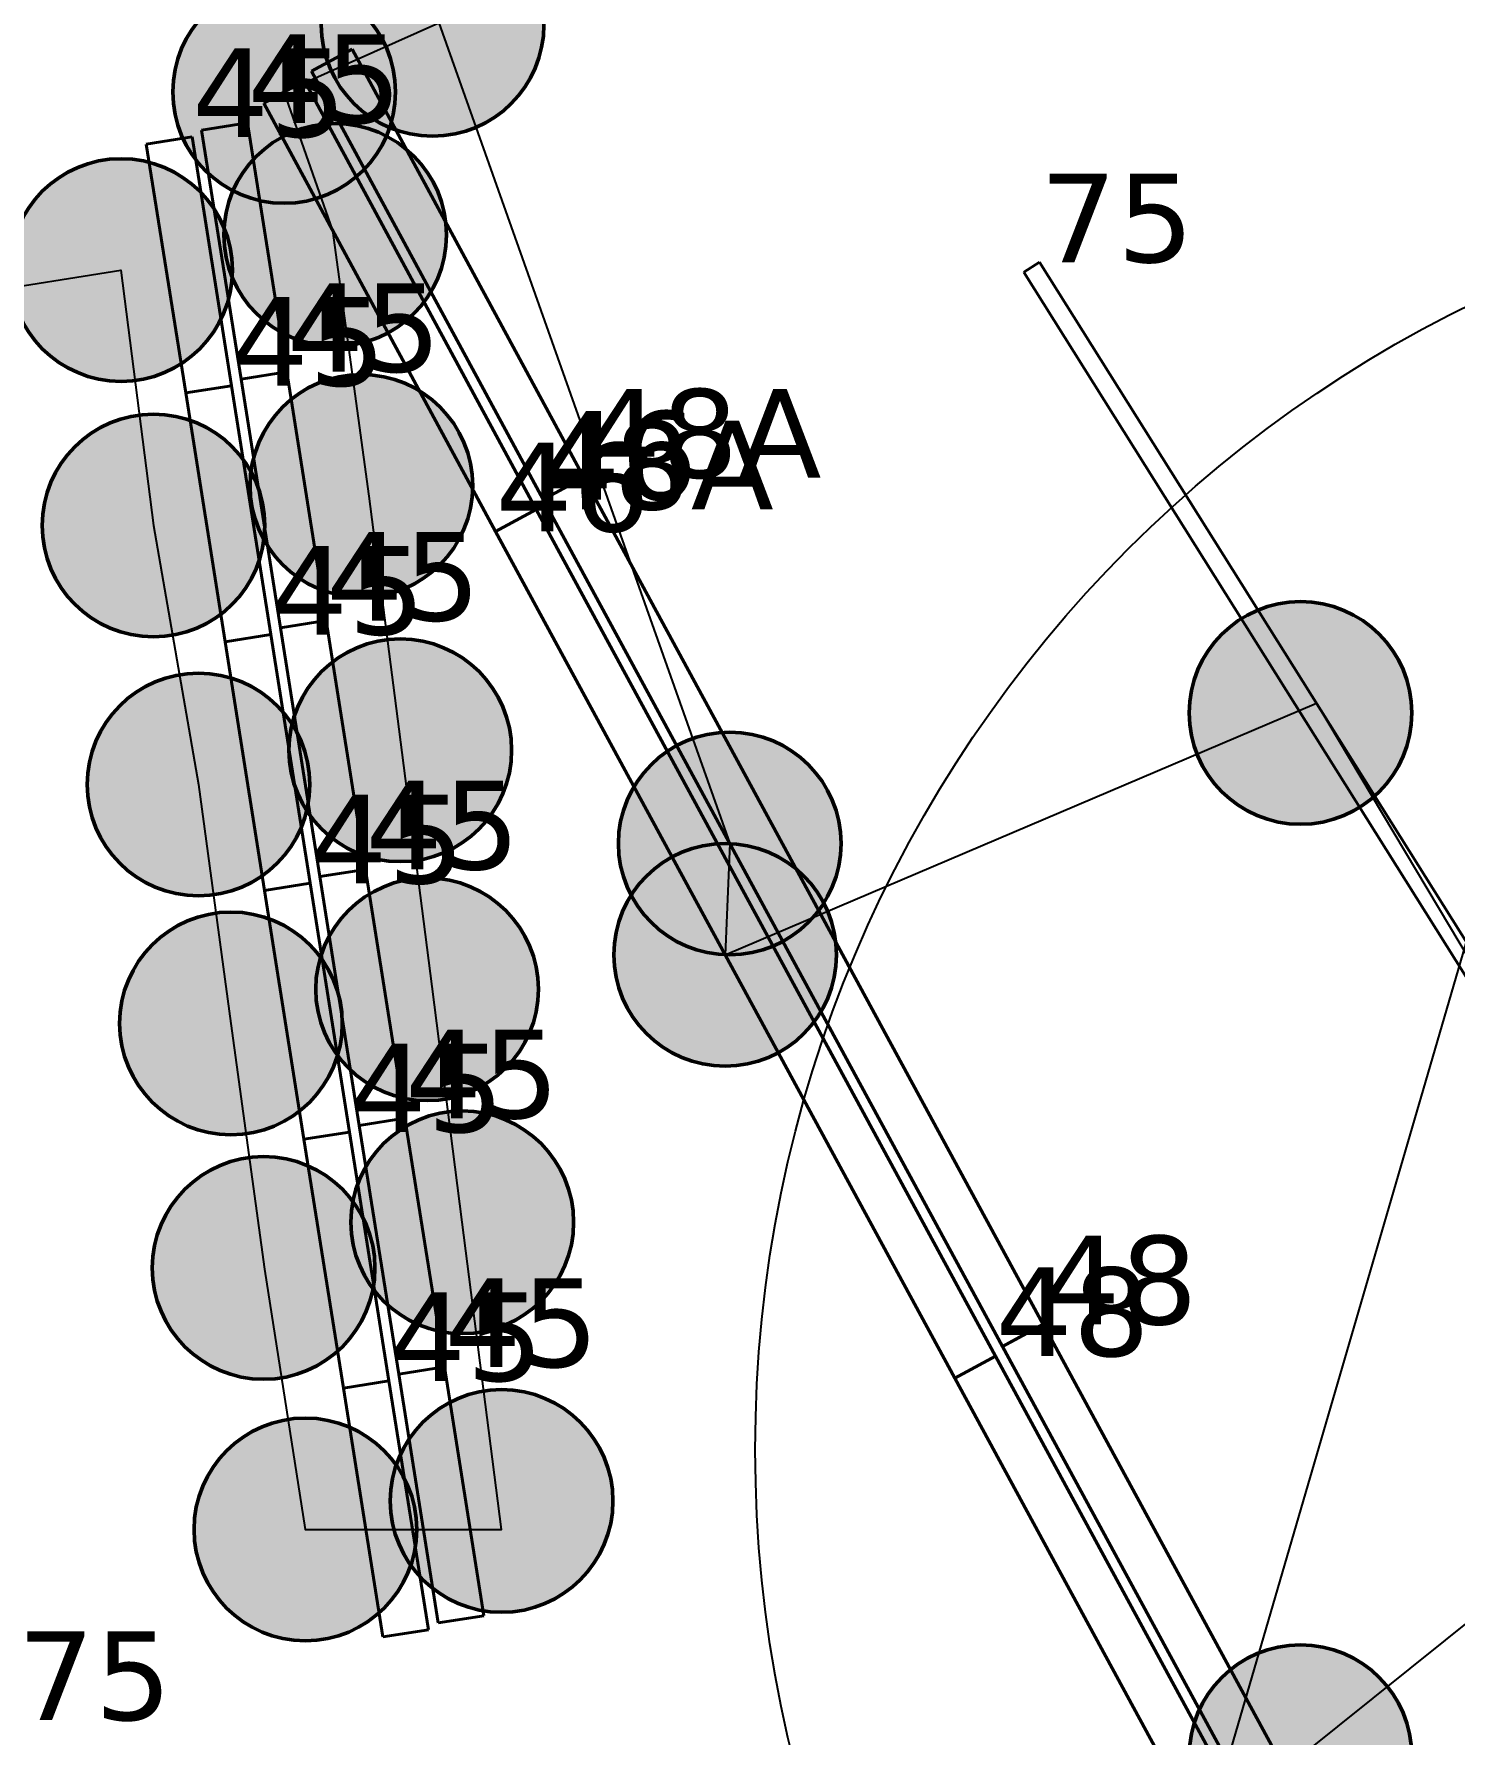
# Model space of a CAD drawing. Header units: millimetres. Extents: x -243740 to 150609, y -473655 to -165121.
# Drawn here: x 9082 to 11970, y -316243 to -312786 of the extents above; entities that cross this region are included whole.
import ezdxf

# ---------------------------------------------------------------- set-up
doc = ezdxf.new("R2010")
doc.units = ezdxf.units.MM
doc.layers.add('_Гр.ЩД-1C.10.4.I10.1', color=6, linetype='Continuous')
for name, color, linetype, lineweight in [('_освещение_dali', 3, 'Continuous', 50), ('DLX_FL1_LUM 122', 1, 'Continuous', 40), ('DLX_FL1_LUM 222', 5, 'Continuous', 40), ('DLX_LUM 17', 5, 'Continuous', 40), ('DLX_LUM 3', 5, 'Continuous', 40), ('DLX_LUM 5', 5, 'Continuous', 40)]:
    doc.layers.add(name, color=color, linetype=linetype, lineweight=lineweight)
doc.styles.add('TableTextStyle', font='')
doc.styles.get('TableTextStyle').set_extended_font_data('VERDANA.TTF')
doc.linetypes.add('Truba', pattern='A,3e-05,[4,MSH_7,S=1,R=0,X=0,Y=0],-3.022072', length=3.022102)

# ---------------------------------------------------------------- blocks, each defined once
blk = doc.blocks.new('A$Caabd1818')
at = {"layer": 'DLX_FL1_LUM 122'}
for points in [[(6147.1, 83789.3, 0), (6229.7, 83834.1, 0)], [(6229.7, 83834.1, 0), (6147.1, 83789.3, 0)], [(6229.7, 83834.1, 0), (6147.1, 83789.3, 0)], [(6147.1, 83789.3, 0), (6229.7, 83834.1, 0)], [(6229.7, 83834.1, 0), (6229.7, 83834.1, 0)], [(6229.7, 83834.1, 0), (7163.2, 82113, 0)], [(7163.2, 82113, 0), (6229.7, 83834.1, 0)], [(6229.7, 83834.1, 0), (6229.7, 83834.1, 0)], [(7163.2, 82113, 0), (6229.7, 83834.1, 0)], [(6229.7, 83834.1, 0), (7163.2, 82113, 0)], [(7080.6, 82068.2, 0), (6147.1, 83789.3, 0)], [(6147.1, 83789.3, 0), (6147.1, 83789.3, 0)], [(6147.1, 83789.3, 0), (7080.6, 82068.2, 0)], [(6147.1, 83789.3, 0), (6147.1, 83789.3, 0)], [(6147.1, 83789.3, 0), (7080.6, 82068.2, 0)], [(7080.6, 82068.2, 0), (6147.1, 83789.3, 0)], [(6050.2, 83724.7, 0), (6132.8, 83769.6, 0)], [(6132.8, 83769.6, 0), (6050.2, 83724.7, 0)], [(6132.8, 83769.6, 0), (6050.2, 83724.7, 0)], [(6050.2, 83724.7, 0), (6132.8, 83769.6, 0)], [(6132.8, 83769.6, 0), (6132.8, 83769.6, 0)], [(6132.8, 83769.6, 0), (7066.4, 82048.5, 0)], [(7066.4, 82048.5, 0), (6132.8, 83769.6, 0)], [(6132.8, 83769.6, 0), (6132.8, 83769.6, 0)], [(7066.4, 82048.5, 0), (6132.8, 83769.6, 0)], [(6132.8, 83769.6, 0), (7066.4, 82048.5, 0)], [(6983.8, 82003.6, 0), (6050.2, 83724.7, 0)], [(6050.2, 83724.7, 0), (6050.2, 83724.7, 0)], [(6050.2, 83724.7, 0), (6983.8, 82003.6, 0)], [(6050.2, 83724.7, 0), (6050.2, 83724.7, 0)], [(6050.2, 83724.7, 0), (6983.8, 82003.6, 0)], [(6983.8, 82003.6, 0), (6050.2, 83724.7, 0)], [(7163.2, 82113, 0), (7080.6, 82068.2, 0)], [(7080.6, 82068.2, 0), (7163.2, 82113, 0)], [(7080.6, 82068.2, 0), (7163.2, 82113, 0)], [(7163.2, 82113, 0), (7080.6, 82068.2, 0)], [(7163.2, 82113, 0), (7163.2, 82113, 0)], [(7163.2, 82113, 0), (7163.2, 82113, 0)], [(7066.4, 82048.5, 0), (6983.8, 82003.6, 0)], [(6983.8, 82003.6, 0), (7066.4, 82048.5, 0)], [(6983.8, 82003.6, 0), (7066.4, 82048.5, 0)], [(7066.4, 82048.5, 0), (6983.8, 82003.6, 0)], [(7066.4, 82048.5, 0), (7066.4, 82048.5, 0)], [(7066.4, 82048.5, 0), (7066.4, 82048.5, 0)], [(7080.6, 82068.2, 0), (7080.6, 82068.2, 0)], [(7080.6, 82068.2, 0), (7080.6, 82068.2, 0)], [(6983.8, 82003.6, 0), (6983.8, 82003.6, 0)], [(6983.8, 82003.6, 0), (6983.8, 82003.6, 0)]]:
    blk.add_polyline3d(points, dxfattribs=at)
at = {"layer": 'DLX_FL1_LUM 222'}
for points in [[(7080.6, 82068.3, 0), (7163.2, 82113.1, 0)], [(7163.2, 82113.1, 0), (7080.6, 82068.3, 0)], [(7163.2, 82113.1, 0), (7080.6, 82068.3, 0)], [(7080.6, 82068.3, 0), (7163.2, 82113.1, 0)], [(7163.2, 82113.1, 0), (7163.2, 82113.1, 0)], [(7163.2, 82113.1, 0), (8096.8, 80392, 0)], [(8096.8, 80392, 0), (7163.2, 82113.1, 0)], [(7163.2, 82113.1, 0), (7163.2, 82113.1, 0)], [(8096.8, 80392, 0), (7163.2, 82113.1, 0)], [(7163.2, 82113.1, 0), (8096.8, 80392, 0)], [(6983.7, 82003.8, 0), (7066.3, 82048.6, 0)], [(7066.3, 82048.6, 0), (6983.7, 82003.8, 0)], [(7066.3, 82048.6, 0), (6983.7, 82003.8, 0)], [(6983.7, 82003.8, 0), (7066.3, 82048.6, 0)], [(7066.3, 82048.6, 0), (7066.3, 82048.6, 0)], [(7066.3, 82048.6, 0), (7999.9, 80327.5, 0)], [(7999.9, 80327.5, 0), (7066.3, 82048.6, 0)], [(7066.3, 82048.6, 0), (7066.3, 82048.6, 0)], [(7999.9, 80327.5, 0), (7066.3, 82048.6, 0)], [(7066.3, 82048.6, 0), (7999.9, 80327.5, 0)], [(8014.1, 80347.2, 0), (7080.6, 82068.3, 0)], [(7080.6, 82068.3, 0), (7080.6, 82068.3, 0)], [(7080.6, 82068.3, 0), (8014.1, 80347.2, 0)], [(7080.6, 82068.3, 0), (7080.6, 82068.3, 0)], [(7080.6, 82068.3, 0), (8014.1, 80347.2, 0)], [(8014.1, 80347.2, 0), (7080.6, 82068.3, 0)], [(7917.3, 80282.7, 0), (6983.7, 82003.8, 0)], [(6983.7, 82003.8, 0), (6983.7, 82003.8, 0)], [(6983.7, 82003.8, 0), (7917.3, 80282.7, 0)], [(6983.7, 82003.8, 0), (6983.7, 82003.8, 0)], [(6983.7, 82003.8, 0), (7917.3, 80282.7, 0)], [(7917.3, 80282.7, 0), (6983.7, 82003.8, 0)]]:
    blk.add_polyline3d(points, dxfattribs=at)
at = {"layer": 'DLX_LUM 17'}
for points in [[(7124, 84251.7, 0), (7156.1, 84271.9, 0)], [(7156.1, 84271.9, 0), (7124, 84251.7, 0)], [(7156.1, 84271.9, 0), (7124, 84251.7, 0)], [(7124, 84251.7, 0), (7156.1, 84271.9, 0)], [(7156.1, 84271.9, 0), (7156.1, 84271.9, 0)], [(7156.1, 84271.9, 0), (8281.3, 82479.9, 0)], [(8281.3, 82479.9, 0), (7156.1, 84271.9, 0)], [(7156.1, 84271.9, 0), (7156.1, 84271.9, 0)], [(8281.3, 82479.9, 0), (7156.1, 84271.9, 0)], [(7156.1, 84271.9, 0), (8281.3, 82479.9, 0)], [(8249.1, 82459.7, 0), (7124, 84251.7, 0)], [(7124, 84251.7, 0), (7124, 84251.7, 0)], [(7124, 84251.7, 0), (8249.1, 82459.7, 0)], [(7124, 84251.7, 0), (7124, 84251.7, 0)], [(7124, 84251.7, 0), (8249.1, 82459.7, 0)], [(8249.1, 82459.7, 0), (7124, 84251.7, 0)]]:
    blk.add_polyline3d(points, dxfattribs=at)
at = {"layer": 'DLX_LUM 3'}
for points in [[(5676, 84660.1, 0), (5758.6, 84704.8, 0)], [(5758.6, 84704.8, 0), (5676, 84660.1, 0)], [(5758.6, 84704.8, 0), (5676, 84660.1, 0)], [(5676, 84660.1, 0), (5758.6, 84704.8, 0)], [(5758.6, 84704.8, 0), (6229.7, 83834.1, 0)], [(6229.7, 83834.1, 0), (5758.6, 84704.8, 0)], [(5758.6, 84704.8, 0), (5758.6, 84704.8, 0)], [(5758.6, 84704.8, 0), (5758.6, 84704.8, 0)], [(6229.7, 83834.1, 0), (5758.6, 84704.8, 0)], [(5758.6, 84704.8, 0), (6229.7, 83834.1, 0)], [(5579.1, 84595.5, 0), (5661.8, 84640.3, 0)], [(5661.8, 84640.3, 0), (5579.1, 84595.5, 0)], [(5661.8, 84640.3, 0), (5579.1, 84595.5, 0)], [(5579.1, 84595.5, 0), (5661.8, 84640.3, 0)], [(5661.8, 84640.3, 0), (6132.8, 83769.5, 0)], [(6132.8, 83769.5, 0), (5661.8, 84640.3, 0)], [(5661.8, 84640.3, 0), (5661.8, 84640.3, 0)], [(5661.8, 84640.3, 0), (5661.8, 84640.3, 0)], [(6132.8, 83769.5, 0), (5661.8, 84640.3, 0)], [(5661.8, 84640.3, 0), (6132.8, 83769.5, 0)], [(6147, 83789.3, 0), (5676, 84660.1, 0)], [(5676, 84660.1, 0), (5676, 84660.1, 0)], [(5676, 84660.1, 0), (6147, 83789.3, 0)], [(5676, 84660.1, 0), (5676, 84660.1, 0)], [(5676, 84660.1, 0), (6147, 83789.3, 0)], [(6147, 83789.3, 0), (5676, 84660.1, 0)], [(6050.2, 83724.8, 0), (5579.1, 84595.5, 0)], [(5579.1, 84595.5, 0), (5579.1, 84595.5, 0)], [(5579.1, 84595.5, 0), (6050.2, 83724.8, 0)], [(5579.1, 84595.5, 0), (5579.1, 84595.5, 0)], [(5579.1, 84595.5, 0), (6050.2, 83724.8, 0)], [(6050.2, 83724.8, 0), (5579.1, 84595.5, 0)], [(6229.7, 83834.1, 0), (6147, 83789.3, 0)], [(6147, 83789.3, 0), (6229.7, 83834.1, 0)], [(6147, 83789.3, 0), (6229.7, 83834.1, 0)], [(6229.7, 83834.1, 0), (6147, 83789.3, 0)], [(6229.7, 83834.1, 0), (6229.7, 83834.1, 0)], [(6229.7, 83834.1, 0), (6229.7, 83834.1, 0)], [(6147, 83789.3, 0), (6147, 83789.3, 0)], [(6147, 83789.3, 0), (6147, 83789.3, 0)], [(6132.8, 83769.5, 0), (6050.2, 83724.8, 0)], [(6050.2, 83724.8, 0), (6132.8, 83769.5, 0)], [(6050.2, 83724.8, 0), (6132.8, 83769.5, 0)], [(6132.8, 83769.5, 0), (6050.2, 83724.8, 0)], [(6132.8, 83769.5, 0), (6132.8, 83769.5, 0)], [(6132.8, 83769.5, 0), (6132.8, 83769.5, 0)], [(6050.2, 83724.8, 0), (6050.2, 83724.8, 0)], [(6050.2, 83724.8, 0), (6050.2, 83724.8, 0)]]:
    blk.add_polyline3d(points, dxfattribs=at)
at = {"layer": 'DLX_LUM 5'}
for points in [[(5452.8, 84540.2, 0), (5545.7, 84554.9, 0)], [(5545.7, 84554.9, 0), (5452.8, 84540.2, 0)], [(5545.7, 84554.9, 0), (5452.8, 84540.2, 0)], [(5452.8, 84540.2, 0), (5545.7, 84554.9, 0)], [(5532.9, 84034.5, 0), (5452.8, 84540.2, 0)], [(5452.8, 84540.2, 0), (5452.8, 84540.2, 0)], [(5452.8, 84540.2, 0), (5532.9, 84034.5, 0)], [(5452.8, 84540.2, 0), (5452.8, 84540.2, 0)], [(5452.8, 84540.2, 0), (5532.9, 84034.5, 0)], [(5532.9, 84034.5, 0), (5452.8, 84540.2, 0)], [(5545.7, 84554.9, 0), (5625.7, 84049.2, 0)], [(5625.7, 84049.2, 0), (5545.7, 84554.9, 0)], [(5545.7, 84554.9, 0), (5545.7, 84554.9, 0)], [(5545.7, 84554.9, 0), (5545.7, 84554.9, 0)], [(5625.7, 84049.2, 0), (5545.7, 84554.9, 0)], [(5545.7, 84554.9, 0), (5625.7, 84049.2, 0)], [(5340.3, 84511.9, 0), (5433.2, 84526.6, 0)], [(5433.2, 84526.6, 0), (5340.3, 84511.9, 0)], [(5433.2, 84526.6, 0), (5340.3, 84511.9, 0)], [(5340.3, 84511.9, 0), (5433.2, 84526.6, 0)], [(5420.4, 84006.2, 0), (5340.3, 84511.9, 0)], [(5340.3, 84511.9, 0), (5340.3, 84511.9, 0)], [(5340.3, 84511.9, 0), (5420.4, 84006.2, 0)], [(5340.3, 84511.9, 0), (5340.3, 84511.9, 0)], [(5340.3, 84511.9, 0), (5420.4, 84006.2, 0)], [(5420.4, 84006.2, 0), (5340.3, 84511.9, 0)], [(5433.2, 84526.6, 0), (5513.3, 84020.9, 0)], [(5513.3, 84020.9, 0), (5433.2, 84526.6, 0)], [(5433.2, 84526.6, 0), (5433.2, 84526.6, 0)], [(5433.2, 84526.6, 0), (5433.2, 84526.6, 0)], [(5513.3, 84020.9, 0), (5433.2, 84526.6, 0)], [(5433.2, 84526.6, 0), (5513.3, 84020.9, 0)], [(5532.9, 84034.5, 0), (5625.7, 84049.2, 0)], [(5625.7, 84049.2, 0), (5532.9, 84034.5, 0)], [(5625.7, 84049.2, 0), (5532.9, 84034.5, 0)], [(5532.9, 84034.5, 0), (5625.7, 84049.2, 0)], [(5625.7, 84049.2, 0), (5532.9, 84034.5, 0)], [(5532.9, 84034.5, 0), (5625.7, 84049.2, 0)], [(5532.9, 84034.5, 0), (5625.7, 84049.2, 0)], [(5625.7, 84049.2, 0), (5532.9, 84034.5, 0)], [(5625.7, 84049.2, 0), (5705.8, 83543.5, 0)], [(5705.8, 83543.5, 0), (5625.7, 84049.2, 0)], [(5625.7, 84049.2, 0), (5625.7, 84049.2, 0)], [(5625.7, 84049.2, 0), (5625.7, 84049.2, 0)], [(5705.8, 83543.5, 0), (5625.7, 84049.2, 0)], [(5625.7, 84049.2, 0), (5705.8, 83543.5, 0)], [(5625.7, 84049.2, 0), (5625.7, 84049.2, 0)], [(5625.7, 84049.2, 0), (5625.7, 84049.2, 0)], [(5420.4, 84006.2, 0), (5513.3, 84020.9, 0)], [(5513.3, 84020.9, 0), (5420.4, 84006.2, 0)], [(5513.3, 84020.9, 0), (5420.4, 84006.2, 0)], [(5420.4, 84006.2, 0), (5513.3, 84020.9, 0)], [(5513.3, 84020.9, 0), (5420.4, 84006.2, 0)], [(5420.4, 84006.2, 0), (5513.3, 84020.9, 0)], [(5420.4, 84006.2, 0), (5513.3, 84020.9, 0)], [(5513.3, 84020.9, 0), (5420.4, 84006.2, 0)], [(5513.3, 84020.9, 0), (5593.3, 83515.2, 0)], [(5593.3, 83515.2, 0), (5513.3, 84020.9, 0)], [(5513.3, 84020.9, 0), (5513.3, 84020.9, 0)], [(5513.3, 84020.9, 0), (5513.3, 84020.9, 0)], [(5593.3, 83515.2, 0), (5513.3, 84020.9, 0)], [(5513.3, 84020.9, 0), (5593.3, 83515.2, 0)], [(5513.3, 84020.9, 0), (5513.3, 84020.9, 0)], [(5513.3, 84020.9, 0), (5513.3, 84020.9, 0)], [(5613, 83528.8, 0), (5532.9, 84034.5, 0)], [(5532.9, 84034.5, 0), (5532.9, 84034.5, 0)], [(5532.9, 84034.5, 0), (5613, 83528.8, 0)], [(5532.9, 84034.5, 0), (5532.9, 84034.5, 0)], [(5532.9, 84034.5, 0), (5613, 83528.8, 0)], [(5613, 83528.8, 0), (5532.9, 84034.5, 0)], [(5532.9, 84034.5, 0), (5532.9, 84034.5, 0)], [(5532.9, 84034.5, 0), (5532.9, 84034.5, 0)], [(5500.5, 83500.5, 0), (5420.4, 84006.2, 0)], [(5420.4, 84006.2, 0), (5420.4, 84006.2, 0)], [(5420.4, 84006.2, 0), (5500.5, 83500.5, 0)], [(5420.4, 84006.2, 0), (5420.4, 84006.2, 0)], [(5420.4, 84006.2, 0), (5500.5, 83500.5, 0)], [(5500.5, 83500.5, 0), (5420.4, 84006.2, 0)], [(5420.4, 84006.2, 0), (5420.4, 84006.2, 0)], [(5420.4, 84006.2, 0), (5420.4, 84006.2, 0)], [(5613, 83528.8, 0), (5705.9, 83543.5, 0)], [(5705.9, 83543.5, 0), (5613, 83528.8, 0)], [(5705.9, 83543.5, 0), (5613, 83528.8, 0)], [(5613, 83528.8, 0), (5705.9, 83543.5, 0)], [(5705.8, 83543.5, 0), (5613, 83528.8, 0)], [(5613, 83528.8, 0), (5705.8, 83543.5, 0)], [(5613, 83528.8, 0), (5705.8, 83543.5, 0)], [(5705.8, 83543.5, 0), (5613, 83528.8, 0)], [(5705.8, 83543.5, 0), (5705.8, 83543.5, 0)], [(5705.8, 83543.5, 0), (5705.8, 83543.5, 0)], [(5705.9, 83543.5, 0), (5785.9, 83037.8, 0)], [(5785.9, 83037.8, 0), (5705.9, 83543.5, 0)], [(5705.9, 83543.5, 0), (5705.9, 83543.5, 0)], [(5705.9, 83543.5, 0), (5705.9, 83543.5, 0)], [(5785.9, 83037.8, 0), (5705.9, 83543.5, 0)], [(5705.9, 83543.5, 0), (5785.9, 83037.8, 0)], [(5500.5, 83500.5, 0), (5593.3, 83515.2, 0)], [(5593.3, 83515.2, 0), (5500.5, 83500.5, 0)], [(5593.3, 83515.2, 0), (5500.5, 83500.5, 0)], [(5500.5, 83500.5, 0), (5593.3, 83515.2, 0)], [(5593.3, 83515.2, 0), (5500.5, 83500.5, 0)], [(5500.5, 83500.5, 0), (5593.3, 83515.2, 0)], [(5500.5, 83500.5, 0), (5593.3, 83515.2, 0)], [(5593.3, 83515.2, 0), (5500.5, 83500.5, 0)], [(5580.6, 82994.8, 0), (5500.5, 83500.5, 0)], [(5500.5, 83500.5, 0), (5500.5, 83500.5, 0)], [(5500.5, 83500.5, 0), (5580.6, 82994.8, 0)], [(5500.5, 83500.5, 0), (5500.5, 83500.5, 0)], [(5500.5, 83500.5, 0), (5580.6, 82994.8, 0)], [(5580.6, 82994.8, 0), (5500.5, 83500.5, 0)], [(5500.5, 83500.5, 0), (5500.5, 83500.5, 0)], [(5500.5, 83500.5, 0), (5500.5, 83500.5, 0)], [(5593.3, 83515.2, 0), (5673.4, 83009.5, 0)], [(5673.4, 83009.5, 0), (5593.3, 83515.2, 0)], [(5593.3, 83515.2, 0), (5593.3, 83515.2, 0)], [(5593.3, 83515.2, 0), (5593.3, 83515.2, 0)], [(5673.4, 83009.5, 0), (5593.3, 83515.2, 0)], [(5593.3, 83515.2, 0), (5673.4, 83009.5, 0)], [(5593.3, 83515.2, 0), (5593.3, 83515.2, 0)], [(5593.3, 83515.2, 0), (5593.3, 83515.2, 0)], [(5693.1, 83023.1, 0), (5613, 83528.8, 0)], [(5613, 83528.8, 0), (5613, 83528.8, 0)], [(5613, 83528.8, 0), (5693.1, 83023.1, 0)], [(5613, 83528.8, 0), (5613, 83528.8, 0)], [(5613, 83528.8, 0), (5693.1, 83023.1, 0)], [(5693.1, 83023.1, 0), (5613, 83528.8, 0)], [(5613, 83528.8, 0), (5613, 83528.8, 0)], [(5613, 83528.8, 0), (5613, 83528.8, 0)], [(5693.1, 83023.1, 0), (5785.9, 83037.8, 0)], [(5785.9, 83037.8, 0), (5693.1, 83023.1, 0)], [(5785.9, 83037.8, 0), (5693.1, 83023.1, 0)], [(5693.1, 83023.1, 0), (5785.9, 83037.8, 0)], [(5785.9, 83037.8, 0), (5693.1, 83023.1, 0)], [(5693.1, 83023.1, 0), (5785.9, 83037.8, 0)], [(5693.1, 83023.1, 0), (5785.9, 83037.8, 0)], [(5785.9, 83037.8, 0), (5693.1, 83023.1, 0)], [(5773.2, 82517.4, 0), (5693.1, 83023.1, 0)], [(5693.1, 83023.1, 0), (5693.1, 83023.1, 0)], [(5693.1, 83023.1, 0), (5773.2, 82517.4, 0)], [(5693.1, 83023.1, 0), (5693.1, 83023.1, 0)], [(5693.1, 83023.1, 0), (5773.2, 82517.4, 0)], [(5773.2, 82517.4, 0), (5693.1, 83023.1, 0)], [(5693.1, 83023.1, 0), (5693.1, 83023.1, 0)], [(5693.1, 83023.1, 0), (5693.1, 83023.1, 0)], [(5785.9, 83037.8, 0), (5866, 82532.1, 0)], [(5866, 82532.1, 0), (5785.9, 83037.8, 0)], [(5785.9, 83037.8, 0), (5785.9, 83037.8, 0)], [(5785.9, 83037.8, 0), (5785.9, 83037.8, 0)], [(5866, 82532.1, 0), (5785.9, 83037.8, 0)], [(5785.9, 83037.8, 0), (5866, 82532.1, 0)], [(5785.9, 83037.8, 0), (5785.9, 83037.8, 0)], [(5785.9, 83037.8, 0), (5785.9, 83037.8, 0)], [(5580.6, 82994.8, 0), (5673.4, 83009.5, 0)], [(5673.4, 83009.5, 0), (5580.6, 82994.8, 0)], [(5673.4, 83009.5, 0), (5580.6, 82994.8, 0)], [(5580.6, 82994.8, 0), (5673.4, 83009.5, 0)], [(5673.4, 83009.5, 0), (5580.6, 82994.8, 0)], [(5580.6, 82994.8, 0), (5673.4, 83009.5, 0)], [(5580.6, 82994.8, 0), (5673.4, 83009.5, 0)], [(5673.4, 83009.5, 0), (5580.6, 82994.8, 0)], [(5660.7, 82489.1, 0), (5580.6, 82994.8, 0)], [(5580.6, 82994.8, 0), (5580.6, 82994.8, 0)], [(5580.6, 82994.8, 0), (5660.7, 82489.1, 0)], [(5580.6, 82994.8, 0), (5580.6, 82994.8, 0)], [(5580.6, 82994.8, 0), (5660.7, 82489.1, 0)], [(5660.7, 82489.1, 0), (5580.6, 82994.8, 0)], [(5580.6, 82994.8, 0), (5580.6, 82994.8, 0)], [(5580.6, 82994.8, 0), (5580.6, 82994.8, 0)], [(5673.4, 83009.5, 0), (5753.5, 82503.8, 0)], [(5753.5, 82503.8, 0), (5673.4, 83009.5, 0)], [(5673.4, 83009.5, 0), (5673.4, 83009.5, 0)], [(5673.4, 83009.5, 0), (5673.4, 83009.5, 0)], [(5753.5, 82503.8, 0), (5673.4, 83009.5, 0)], [(5673.4, 83009.5, 0), (5753.5, 82503.8, 0)], [(5673.4, 83009.5, 0), (5673.4, 83009.5, 0)], [(5673.4, 83009.5, 0), (5673.4, 83009.5, 0)], [(5773.2, 82517.4, 0), (5866, 82532.1, 0)], [(5866, 82532.1, 0), (5773.2, 82517.4, 0)], [(5866, 82532.1, 0), (5773.2, 82517.4, 0)], [(5773.2, 82517.4, 0), (5866, 82532.1, 0)], [(5866, 82532.1, 0), (5773.2, 82517.4, 0)], [(5773.2, 82517.4, 0), (5866, 82532.1, 0)], [(5773.2, 82517.4, 0), (5866, 82532.1, 0)], [(5866, 82532.1, 0), (5773.2, 82517.4, 0)], [(5866, 82532.1, 0), (5946.1, 82026.4, 0)], [(5946.1, 82026.4, 0), (5866, 82532.1, 0)], [(5866, 82532.1, 0), (5866, 82532.1, 0)], [(5866, 82532.1, 0), (5866, 82532.1, 0)], [(5946.1, 82026.4, 0), (5866, 82532.1, 0)], [(5866, 82532.1, 0), (5946.1, 82026.4, 0)], [(5866, 82532.1, 0), (5866, 82532.1, 0)], [(5866, 82532.1, 0), (5866, 82532.1, 0)], [(5660.7, 82489.1, 0), (5753.5, 82503.8, 0)], [(5753.5, 82503.8, 0), (5660.7, 82489.1, 0)], [(5753.5, 82503.8, 0), (5660.7, 82489.1, 0)], [(5660.7, 82489.1, 0), (5753.5, 82503.8, 0)], [(5753.5, 82503.8, 0), (5660.7, 82489.1, 0)], [(5660.7, 82489.1, 0), (5753.5, 82503.8, 0)], [(5660.7, 82489.1, 0), (5753.5, 82503.8, 0)], [(5753.5, 82503.8, 0), (5660.7, 82489.1, 0)], [(5753.5, 82503.8, 0), (5833.6, 81998.1, 0)], [(5833.6, 81998.1, 0), (5753.5, 82503.8, 0)], [(5753.5, 82503.8, 0), (5753.5, 82503.8, 0)], [(5753.5, 82503.8, 0), (5753.5, 82503.8, 0)], [(5833.6, 81998.1, 0), (5753.5, 82503.8, 0)], [(5753.5, 82503.8, 0), (5833.6, 81998.1, 0)], [(5753.5, 82503.8, 0), (5753.5, 82503.8, 0)], [(5753.5, 82503.8, 0), (5753.5, 82503.8, 0)], [(5853.3, 82011.7, 0), (5773.2, 82517.4, 0)], [(5773.2, 82517.4, 0), (5773.2, 82517.4, 0)], [(5773.2, 82517.4, 0), (5853.3, 82011.7, 0)], [(5773.2, 82517.4, 0), (5773.2, 82517.4, 0)], [(5773.2, 82517.4, 0), (5853.3, 82011.7, 0)], [(5853.3, 82011.7, 0), (5773.2, 82517.4, 0)], [(5773.2, 82517.4, 0), (5773.2, 82517.4, 0)], [(5773.2, 82517.4, 0), (5773.2, 82517.4, 0)], [(5740.8, 81983.4, 0), (5660.7, 82489.1, 0)], [(5660.7, 82489.1, 0), (5660.7, 82489.1, 0)], [(5660.7, 82489.1, 0), (5740.8, 81983.4, 0)], [(5660.7, 82489.1, 0), (5660.7, 82489.1, 0)], [(5660.7, 82489.1, 0), (5740.8, 81983.4, 0)], [(5740.8, 81983.4, 0), (5660.7, 82489.1, 0)], [(5660.7, 82489.1, 0), (5660.7, 82489.1, 0)], [(5660.7, 82489.1, 0), (5660.7, 82489.1, 0)], [(5853.3, 82011.7, 0), (5946.1, 82026.4, 0)], [(5946.1, 82026.4, 0), (5853.3, 82011.7, 0)], [(5946.1, 82026.4, 0), (5853.3, 82011.7, 0)], [(5853.3, 82011.7, 0), (5946.1, 82026.4, 0)], [(5946.1, 82026.4, 0), (5853.3, 82011.7, 0)], [(5853.3, 82011.7, 0), (5946.1, 82026.4, 0)], [(5853.3, 82011.7, 0), (5946.1, 82026.4, 0)], [(5946.1, 82026.4, 0), (5853.3, 82011.7, 0)], [(5933.4, 81506, 0), (5853.3, 82011.7, 0)], [(5853.3, 82011.7, 0), (5853.3, 82011.7, 0)], [(5853.3, 82011.7, 0), (5933.4, 81506, 0)], [(5853.3, 82011.7, 0), (5853.3, 82011.7, 0)], [(5853.3, 82011.7, 0), (5933.4, 81506, 0)], [(5933.4, 81506, 0), (5853.3, 82011.7, 0)], [(5853.3, 82011.7, 0), (5853.3, 82011.7, 0)], [(5853.3, 82011.7, 0), (5853.3, 82011.7, 0)], [(5946.1, 82026.4, 0), (6026.2, 81520.7, 0)], [(6026.2, 81520.7, 0), (5946.1, 82026.4, 0)], [(5946.1, 82026.4, 0), (5946.1, 82026.4, 0)], [(5946.1, 82026.4, 0), (5946.1, 82026.4, 0)], [(6026.2, 81520.7, 0), (5946.1, 82026.4, 0)], [(5946.1, 82026.4, 0), (6026.2, 81520.7, 0)], [(5946.1, 82026.4, 0), (5946.1, 82026.4, 0)], [(5946.1, 82026.4, 0), (5946.1, 82026.4, 0)], [(5740.8, 81983.4, 0), (5833.6, 81998.1, 0)], [(5833.6, 81998.1, 0), (5740.8, 81983.4, 0)], [(5833.6, 81998.1, 0), (5740.8, 81983.4, 0)], [(5740.8, 81983.4, 0), (5833.6, 81998.1, 0)], [(5833.6, 81998.1, 0), (5740.8, 81983.4, 0)], [(5740.8, 81983.4, 0), (5833.6, 81998.1, 0)], [(5740.8, 81983.4, 0), (5833.6, 81998.1, 0)], [(5833.6, 81998.1, 0), (5740.8, 81983.4, 0)], [(5820.9, 81477.7, 0), (5740.8, 81983.4, 0)], [(5740.8, 81983.4, 0), (5740.8, 81983.4, 0)], [(5740.8, 81983.4, 0), (5820.9, 81477.7, 0)], [(5740.8, 81983.4, 0), (5740.8, 81983.4, 0)], [(5740.8, 81983.4, 0), (5820.9, 81477.7, 0)], [(5820.9, 81477.7, 0), (5740.8, 81983.4, 0)], [(5740.8, 81983.4, 0), (5740.8, 81983.4, 0)], [(5740.8, 81983.4, 0), (5740.8, 81983.4, 0)], [(5833.6, 81998.1, 0), (5913.7, 81492.4, 0)], [(5913.7, 81492.4, 0), (5833.6, 81998.1, 0)], [(5833.6, 81998.1, 0), (5833.6, 81998.1, 0)], [(5833.6, 81998.1, 0), (5833.6, 81998.1, 0)], [(5913.7, 81492.4, 0), (5833.6, 81998.1, 0)], [(5833.6, 81998.1, 0), (5913.7, 81492.4, 0)], [(5833.6, 81998.1, 0), (5833.6, 81998.1, 0)], [(5833.6, 81998.1, 0), (5833.6, 81998.1, 0)], [(5913.7, 81492.4, 0), (5820.9, 81477.7, 0)], [(5820.9, 81477.7, 0), (5913.7, 81492.4, 0)], [(5820.9, 81477.7, 0), (5913.7, 81492.4, 0)], [(5913.7, 81492.4, 0), (5820.9, 81477.7, 0)], [(5913.7, 81492.4, 0), (5913.7, 81492.4, 0)], [(5913.7, 81492.4, 0), (5913.7, 81492.4, 0)], [(6026.2, 81520.7, 0), (5933.4, 81506, 0)], [(5933.4, 81506, 0), (6026.2, 81520.7, 0)], [(5933.4, 81506, 0), (6026.2, 81520.7, 0)], [(6026.2, 81520.7, 0), (5933.4, 81506, 0)], [(5933.4, 81506, 0), (5933.4, 81506, 0)], [(5933.4, 81506, 0), (5933.4, 81506, 0)], [(6026.2, 81520.7, 0), (6026.2, 81520.7, 0)], [(6026.2, 81520.7, 0), (6026.2, 81520.7, 0)], [(5820.9, 81477.7, 0), (5820.9, 81477.7, 0)], [(5820.9, 81477.7, 0), (5820.9, 81477.7, 0)]]:
    blk.add_polyline3d(points, dxfattribs=at)
blk = doc.blocks.new('A$Cab2378fa')
at = {"lineweight": 25, "true_color": 0xfff5f5}
h = blk.add_hatch(color=7, dxfattribs=at)
h.dxf.hatch_style = 1
h.paths.add_polyline_path([(0, 0), (-141.6, -170.3, 0.174923), (3, -222.4, 0.197808), (162.3, -156.8)])
h.paths.add_polyline_path([(-163.2, 157.6), (0, 0), (147.8, 177.8, 0.175398), (3, 230.2, 0.209014)])
at = {"lineweight": 25}
h = blk.add_hatch(color=0, dxfattribs=at)
h.paths.add_polyline_path([(162.3, -156.8, 0.442338), (147.8, 177.8), (0, 0)])
h.paths.add_polyline_path([(-141.6, -170.3), (0, 0), (-163.2, 157.6, 0.430096)])
blk.add_circle((3, 3.9), 226.3)

msp = doc.modelspace()

# ---------------------------------------------------------------- linework, layer by layer
at = {"layer": '_Гр.ЩД-1C.10.4.I10.1', "ltscale": 100}
msp.add_lwpolyline([(7811.2, -313496.5), (9258.5, -313265.8), (9324.7, -313785.1), (9416, -314311.5), (9482.1, -314797), (9550, -315296.5), (9633.2, -315825.5), (10032.2, -315825.5), (9952.2, -315201.4), (9890.8, -314721.8), (9829.9, -314246.7), (9763.1, -313725.5), (9689.1, -313185.7), (9590.1, -312903.9), (9904.8, -312763.1), (10495.9, -314431.5), (10486.7, -314657.6), (11688.4, -314145.9), (12541.5, -315576.2), (11656.2, -316286.6), (11449.2, -316496.7), (12349.8, -313409.9), (12456.4, -313056.3), (11523.9, -312221)], dxfattribs=at)
at = {"layer": 'Defpoints', "color": 3, "ltscale": 100}
msp.add_circle((13138, -315663.6), 2590.2, dxfattribs=at)

# ---------------------------------------------------------------- block references
at = {"layer": '_освещение_dali', "color": 5, "ltscale": 100}
for p in [(9888.9, -312771.3), (9587.2, -312907.8), (9690.9, -313198.3), (9255.6, -313269.7), (9744.1, -313708.4), (9321.7, -313789), (11653.2, -314170), (9823.3, -314245.8), (9413, -314315.4), (9877.7, -314731.6), (9479.1, -314801), (9949.3, -315205.3), (9545.5, -315298.1), (10029.2, -315771.7), (9630.3, -315829.5), (11653.2, -316290.5)]:
    msp.add_blockref('A$Cab2378fa', p, dxfattribs=at)
at = {"layer": '_освещение_dali', "color": 1, "ltscale": 100}
for p in [(10492.9, -314435.4), (10483.7, -314661.5)]:
    msp.add_blockref('A$Cab2378fa', p, dxfattribs=at)
at = {"layer": 'Defpoints', "linetype": 'Truba', "ltscale": 100}
msp.add_blockref('A$Caabd1818', (3969.7, -397521.8), dxfattribs=at)

# ---------------------------------------------------------------- texts
at = {"layer": '_освещение_dali', "color": 103, "true_color": 0x69d485, "style": 'TableTextStyle'}
for s, p in [('45', (9515.3, -312966.9)), ('45', (9402.8, -312995.2)), ('75', (11125.8, -313249.8)), ('45', (9595.4, -313472.6)), ('45', (9482.9, -313500.9)), ('48А', (10199.4, -313687.7)), ('48А', (10102.5, -313752.2)), ('46', (10116.7, -313732.4)), ('46', (10019.8, -313797)), ('45', (9675.5, -313978.3)), ('45', (9563, -314006.6)), ('45', (9755.6, -314484)), ('45', (9643.1, -314512.3)), ('45', (9835.7, -314989.7)), ('45', (9723.2, -315018)), ('48', (11132.9, -315408.7)), ('48', (11036, -315473.2)), ('45', (9803.3, -315523.7)), ('45', (9915.8, -315495.4)), ('75', (9047.8, -316213))]:
    msp.add_text(s, height=180, dxfattribs=at).set_placement(p)

doc.saveas('drawing.dxf')
